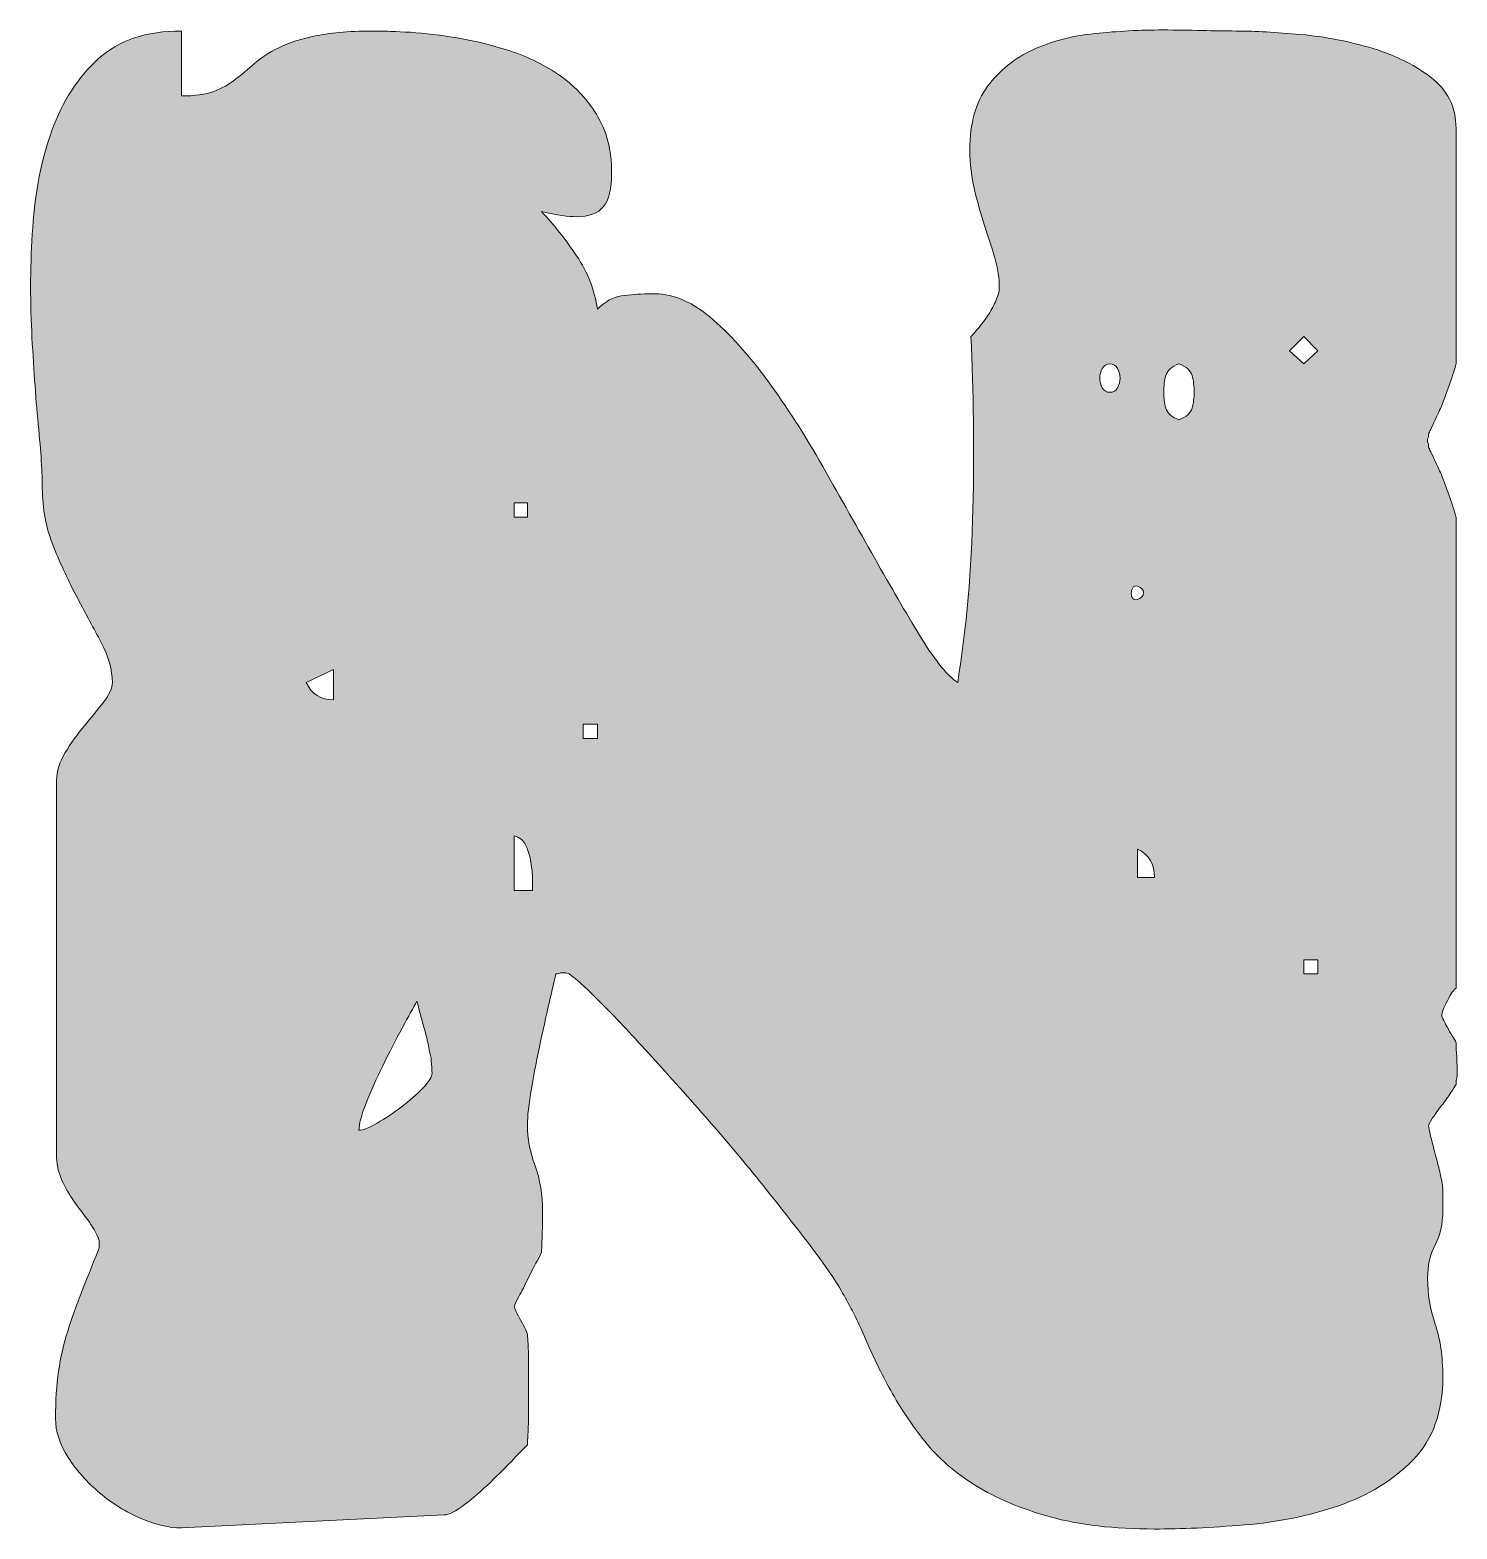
# Model space of a CAD drawing. Header units: inches. Extents: x 211 to 865, y -923 to -143.
# Drawn here: x 421.1 to 489, y -761.4 to -690.1 of the extents above; entities that cross this region are included whole.
import ezdxf

# ---------------------------------------------------------------- set-up
doc = ezdxf.new("R2010")
doc.units = ezdxf.units.IN
doc.header["$MEASUREMENT"] = 0
doc.layers.add('Layer 1', color=7, linetype='Continuous')

# ---------------------------------------------------------------- blocks, each defined once
blk = doc.blocks.new('block 4')
at = {"layer": 'Layer 1', "true_color": 0x040404}
h = blk.add_hatch(color=18, dxfattribs=at)
h.dxf.hatch_style = 2
edge = h.paths.add_edge_path()
edge.add_spline(control_points=[(437.582, -690.1), (437.839, -690.1), (438.298, -690.118), (438.958, -690.148), (439.618, -690.18), (440.366, -690.263), (441.204, -690.39), (442.041, -690.519), (442.901, -690.721), (443.787, -690.993), (444.672, -691.267), (445.484, -691.654), (446.226, -692.152), (446.966, -692.652), (447.578, -693.287), (448.06, -694.061), (448.544, -694.833), (448.785, -695.767), (448.785, -696.861), (448.785, -697.601), (448.656, -698.133), (448.399, -698.455), (448.141, -698.778), (447.706, -698.937), (447.095, -698.937), (446.74, -698.937), (446.193, -698.858), (445.453, -698.695), (446.032, -699.308), (446.588, -700.008), (447.119, -700.796), (447.65, -701.585), (447.98, -702.431), (448.109, -703.331), (448.463, -702.979), (448.841, -702.769), (449.244, -702.705), (449.646, -702.64), (450.072, -702.608), (450.523, -702.608), (450.523, -702.608), (450.862, -702.608), (450.862, -702.608), (451.763, -702.608), (452.68, -703.018), (453.614, -703.838), (454.547, -704.66), (455.465, -705.699), (456.366, -706.954), (457.267, -708.209), (458.145, -709.594), (458.998, -711.107), (459.851, -712.62), (460.664, -714.06), (461.437, -715.428), (462.21, -716.798), (462.917, -718.005), (463.562, -719.05), (464.205, -720.096), (464.769, -720.78), (465.252, -721.102), (465.67, -718.463), (465.911, -715.711), (465.976, -712.845), (466.04, -709.98), (466.008, -707.244), (465.88, -704.635), (465.976, -704.538), (466.104, -704.393), (466.266, -704.202), (466.427, -704.008), (466.58, -703.799), (466.725, -703.573), (466.869, -703.347), (466.99, -703.122), (467.087, -702.898), (467.183, -702.672), (467.232, -702.495), (467.232, -702.366), (467.232, -701.883), (467.159, -701.392), (467.014, -700.892), (466.869, -700.395), (466.708, -699.879), (466.531, -699.347), (466.354, -698.817), (466.193, -698.255), (466.049, -697.658), (465.904, -697.062), (465.831, -696.426), (465.831, -695.749), (465.831, -694.494), (466.112, -693.49), (466.677, -692.732), (467.239, -691.976), (467.956, -691.396), (468.825, -690.993), (469.695, -690.592), (470.676, -690.334), (471.771, -690.221), (472.865, -690.109), (473.944, -690.051), (475.006, -690.051), (475.65, -690.051), (476.269, -690.06), (476.866, -690.076), (477.461, -690.093), (478, -690.1), (478.483, -690.1), (479.223, -690.1), (480.18, -690.148), (481.356, -690.245), (482.532, -690.341), (483.682, -690.551), (484.809, -690.873), (485.936, -691.196), (486.91, -691.663), (487.731, -692.274), (488.551, -692.886), (488.962, -693.706), (488.962, -694.736), (488.962, -694.736), (488.962, -705.939), (488.962, -705.939), (488.962, -706.005), (488.873, -706.286), (488.696, -706.784), (488.519, -707.283), (488.383, -707.661), (488.286, -707.919), (488.254, -707.984), (488.148, -708.209), (487.972, -708.596), (487.794, -708.981), (487.69, -709.207), (487.658, -709.271), (487.658, -709.271), (487.658, -709.416), (487.658, -709.416), (487.625, -709.448), (487.61, -709.497), (487.61, -709.561), (487.61, -709.658), (487.625, -709.722), (487.658, -709.755), (487.658, -709.819), (487.658, -709.867), (487.658, -709.9), (487.69, -709.964), (487.794, -710.188), (487.972, -710.575), (488.148, -710.962), (488.254, -711.187), (488.286, -711.252), (488.383, -711.51), (488.519, -711.887), (488.696, -712.385), (488.873, -712.885), (488.962, -713.168), (488.962, -713.23), (488.962, -713.23), (488.962, -735.638), (488.962, -735.638), (488.865, -735.702), (488.728, -735.903), (488.551, -736.241), (488.374, -736.58), (488.286, -736.812), (488.286, -736.941), (488.286, -736.974), (488.317, -737.054), (488.383, -737.183), (488.446, -737.312), (488.519, -737.448), (488.599, -737.593), (488.68, -737.738), (488.761, -737.876), (488.841, -738.003), (488.921, -738.132), (488.962, -738.213), (488.962, -738.245), (488.962, -738.31), (488.969, -738.471), (488.986, -738.729), (489.002, -738.986), (489.01, -739.18), (489.01, -739.307), (489.01, -739.307), (489.01, -739.839), (489.01, -739.839), (488.978, -739.968), (488.962, -740.097), (488.962, -740.226), (488.93, -740.29), (488.848, -740.419), (488.72, -740.611), (488.591, -740.804), (488.446, -741.006), (488.286, -741.216), (488.124, -741.425), (487.98, -741.626), (487.851, -741.819), (487.722, -742.011), (487.658, -742.142), (487.658, -742.204), (487.658, -742.271), (487.69, -742.43), (487.755, -742.688), (487.819, -742.946), (487.891, -743.227), (487.972, -743.533), (488.052, -743.839), (488.124, -744.12), (488.189, -744.378), (488.254, -744.636), (488.286, -744.797), (488.286, -744.86), (488.317, -744.894), (488.334, -745.086), (488.334, -745.44), (488.334, -745.795), (488.334, -746.053), (488.334, -746.214), (488.334, -746.857), (488.214, -747.405), (487.972, -747.854), (487.731, -748.305), (487.61, -748.837), (487.61, -749.448), (487.61, -750.189), (487.731, -750.914), (487.972, -751.622), (488.214, -752.329), (488.334, -753.167), (488.334, -754.132), (488.334, -755.807), (487.859, -757.126), (486.91, -758.092), (485.96, -759.059), (484.785, -759.782), (483.385, -760.266), (481.985, -760.747), (480.487, -761.053), (478.894, -761.182), (477.3, -761.311), (475.875, -761.376), (474.62, -761.376), (472.688, -761.376), (471.03, -761.182), (469.646, -760.796), (468.261, -760.411), (467.079, -759.911), (466.097, -759.3), (465.114, -758.688), (464.31, -757.988), (463.682, -757.198), (463.055, -756.41), (462.515, -755.606), (462.065, -754.784), (461.613, -753.964), (461.219, -753.16), (460.882, -752.37), (460.543, -751.581), (460.197, -750.88), (459.843, -750.27), (459.489, -749.625), (458.95, -748.828), (458.225, -747.879), (457.501, -746.93), (456.705, -745.917), (455.835, -744.837), (454.966, -743.759), (454.048, -742.672), (453.083, -741.578), (452.117, -740.483), (451.215, -739.477), (450.378, -738.558), (449.541, -737.642), (448.793, -736.854), (448.133, -736.193), (447.473, -735.534), (447.014, -735.124), (446.757, -734.961), (446.757, -734.961), (446.611, -734.913), (446.611, -734.913), (446.611, -734.913), (446.419, -734.913), (446.419, -734.913), (446.386, -734.913), (446.338, -734.921), (446.274, -734.938), (446.209, -734.954), (446.161, -734.961), (446.129, -734.961), (446.097, -735.124), (446.008, -735.509), (445.864, -736.121), (445.719, -736.732), (445.566, -737.416), (445.405, -738.173), (445.243, -738.929), (445.098, -739.678), (444.97, -740.419), (444.841, -741.159), (444.777, -741.739), (444.777, -742.156), (444.777, -742.801), (444.898, -743.445), (445.14, -744.088), (445.38, -744.733), (445.501, -745.472), (445.501, -746.309), (445.501, -746.568), (445.493, -746.93), (445.477, -747.396), (445.46, -747.863), (445.453, -748.114), (445.453, -748.144), (445.453, -748.209), (445.38, -748.37), (445.235, -748.628), (445.091, -748.886), (444.946, -749.167), (444.801, -749.473), (444.656, -749.779), (444.511, -750.06), (444.367, -750.318), (444.222, -750.576), (444.149, -750.737), (444.149, -750.8), (444.149, -750.832), (444.181, -750.914), (444.246, -751.042), (444.31, -751.17), (444.382, -751.308), (444.463, -751.452), (444.543, -751.597), (444.616, -751.735), (444.68, -751.863), (444.745, -751.992), (444.777, -752.073), (444.777, -752.103), (444.777, -752.137), (444.784, -752.257), (444.801, -752.467), (444.817, -752.676), (444.825, -752.918), (444.825, -753.19), (444.825, -753.464), (444.825, -753.746), (444.825, -754.036), (444.825, -754.326), (444.825, -754.567), (444.825, -754.761), (444.825, -754.858), (444.825, -755.026), (444.825, -755.268), (444.825, -755.509), (444.825, -755.774), (444.825, -756.065), (444.825, -756.355), (444.817, -756.62), (444.801, -756.861), (444.784, -757.103), (444.777, -757.271), (444.777, -757.368), (444.68, -757.465), (444.463, -757.69), (444.125, -758.043), (443.787, -758.398), (443.417, -758.769), (443.014, -759.155), (442.611, -759.54), (442.201, -759.895), (441.783, -760.217), (441.364, -760.538), (441.042, -760.701), (440.817, -760.701), (440.817, -760.701), (428.31, -761.327), (428.31, -761.327), (427.731, -761.327), (427.086, -761.175), (426.378, -760.869), (425.67, -760.563), (425.018, -760.16), (424.423, -759.662), (423.826, -759.162), (423.328, -758.598), (422.926, -757.972), (422.523, -757.343), (422.322, -756.724), (422.322, -756.113), (422.322, -755.275), (422.371, -754.526), (422.467, -753.867), (422.564, -753.207), (422.709, -752.571), (422.901, -751.96), (423.095, -751.348), (423.312, -750.737), (423.553, -750.125), (423.795, -749.514), (424.061, -748.853), (424.35, -748.144), (424.35, -748.144), (424.398, -747.999), (424.398, -747.999), (424.398, -747.999), (424.398, -747.806), (424.398, -747.806), (424.398, -747.806), (424.398, -747.662), (424.398, -747.662), (424.398, -747.662), (424.35, -747.517), (424.35, -747.517), (424.189, -747.163), (423.996, -746.841), (423.771, -746.55), (423.545, -746.262), (423.328, -745.965), (423.119, -745.657), (422.91, -745.352), (422.732, -745.03), (422.588, -744.692), (422.443, -744.353), (422.371, -743.975), (422.371, -743.556), (422.371, -743.556), (422.371, -725.739), (422.371, -725.739), (422.371, -725.32), (422.507, -724.886), (422.781, -724.435), (423.054, -723.984), (423.361, -723.558), (423.698, -723.155), (424.037, -722.752), (424.342, -722.374), (424.616, -722.019), (424.889, -721.667), (425.026, -721.36), (425.026, -721.102), (425.026, -720.492), (424.849, -719.854), (424.495, -719.195), (424.141, -718.535), (423.763, -717.827), (423.361, -717.07), (422.958, -716.314), (422.579, -715.501), (422.225, -714.631), (421.872, -713.762), (421.695, -712.829), (421.695, -711.83), (421.695, -711.155), (421.63, -710.149), (421.501, -708.813), (421.373, -707.477), (421.268, -706.005), (421.188, -704.393), (421.107, -702.785), (421.123, -701.134), (421.236, -699.444), (421.349, -697.755), (421.654, -696.217), (422.153, -694.833), (422.652, -693.448), (423.385, -692.315), (424.35, -691.428), (425.316, -690.544), (426.636, -690.1), (428.31, -690.1), (428.31, -690.1), (428.31, -693.191), (428.31, -693.191), (428.954, -693.191), (429.469, -693.119), (429.856, -692.974), (430.242, -692.829), (430.587, -692.635), (430.893, -692.394), (431.2, -692.152), (431.497, -691.903), (431.787, -691.645), (432.077, -691.389), (432.463, -691.138), (432.946, -690.897), (433.429, -690.655), (434.033, -690.463), (434.757, -690.318), (435.481, -690.173), (436.423, -690.1), (437.582, -690.1)], knot_values=[0, 0, 0, 0, 1, 1, 1, 2, 2, 2, 3, 3, 3, 4, 4, 4, 5, 5, 5, 6, 6, 6, 7, 7, 7, 8, 8, 8, 9, 9, 9, 10, 10, 10, 11, 11, 11, 12, 12, 12, 13, 13, 13, 14, 14, 14, 15, 15, 15, 16, 16, 16, 17, 17, 17, 18, 18, 18, 19, 19, 19, 20, 20, 20, 21, 21, 21, 22, 22, 22, 23, 23, 23, 24, 24, 24, 25, 25, 25, 26, 26, 26, 27, 27, 27, 28, 28, 28, 29, 29, 29, 30, 30, 30, 31, 31, 31, 32, 32, 32, 33, 33, 33, 34, 34, 34, 35, 35, 35, 36, 36, 36, 37, 37, 37, 38, 38, 38, 39, 39, 39, 40, 40, 40, 41, 41, 41, 42, 42, 42, 43, 43, 43, 44, 44, 44, 45, 45, 45, 46, 46, 46, 47, 47, 47, 48, 48, 48, 49, 49, 49, 50, 50, 50, 51, 51, 51, 52, 52, 52, 53, 53, 53, 54, 54, 54, 55, 55, 55, 56, 56, 56, 57, 57, 57, 58, 58, 58, 59, 59, 59, 60, 60, 60, 61, 61, 61, 62, 62, 62, 63, 63, 63, 64, 64, 64, 65, 65, 65, 66, 66, 66, 67, 67, 67, 68, 68, 68, 69, 69, 69, 70, 70, 70, 71, 71, 71, 72, 72, 72, 73, 73, 73, 74, 74, 74, 75, 75, 75, 76, 76, 76, 77, 77, 77, 78, 78, 78, 79, 79, 79, 80, 80, 80, 81, 81, 81, 82, 82, 82, 83, 83, 83, 84, 84, 84, 85, 85, 85, 86, 86, 86, 87, 87, 87, 88, 88, 88, 89, 89, 89, 90, 90, 90, 91, 91, 91, 92, 92, 92, 93, 93, 93, 94, 94, 94, 95, 95, 95, 96, 96, 96, 97, 97, 97, 98, 98, 98, 99, 99, 99, 100, 100, 100, 101, 101, 101, 102, 102, 102, 103, 103, 103, 104, 104, 104, 105, 105, 105, 106, 106, 106, 107, 107, 107, 108, 108, 108, 109, 109, 109, 110, 110, 110, 111, 111, 111, 112, 112, 112, 113, 113, 113, 114, 114, 114, 115, 115, 115, 116, 116, 116, 117, 117, 117, 118, 118, 118, 119, 119, 119, 120, 120, 120, 121, 121, 121, 122, 122, 122, 123, 123, 123, 124, 124, 124, 125, 125, 125, 126, 126, 126, 127, 127, 127, 128, 128, 128, 129, 129, 129, 130, 130, 130, 131, 131, 131, 132, 132, 132, 133, 133, 133, 134, 134, 134, 135, 135, 135, 136, 136, 136, 137, 137, 137, 138, 138, 138, 139, 139, 139, 140, 140, 140, 141, 141, 141, 142, 142, 142, 143, 143, 143, 144, 144, 144, 145, 145, 145, 146, 146, 146, 147, 147, 147, 148, 148, 148, 149, 149, 149, 150, 150, 150, 151, 151, 151, 152, 152, 152, 153, 153, 153, 154, 154, 154, 155, 155, 155, 156, 156, 156, 157, 157, 157, 158, 158, 158, 159, 159, 159, 160, 160, 160, 161, 161, 161, 162, 162, 162, 163, 163, 163, 164, 164, 164, 165, 165, 165, 165], degree=3, periodic=1)
edge = h.paths.add_edge_path()
edge.add_spline(control_points=[(434.25, -721.102), (434.507, -721.65), (434.941, -721.923), (435.554, -721.923), (435.554, -721.923), (435.554, -720.474), (435.554, -720.474), (435.554, -720.474), (434.25, -721.102), (434.25, -721.102)], knot_values=[0, 0, 0, 0, 1, 1, 1, 2, 2, 2, 3, 3, 3, 3], degree=3, periodic=1)
edge = h.paths.add_edge_path()
edge.add_spline(control_points=[(436.761, -742.398), (436.954, -742.398), (437.243, -742.285), (437.63, -742.059), (438.016, -741.835), (438.403, -741.578), (438.789, -741.287), (439.176, -740.997), (439.513, -740.7), (439.803, -740.394), (440.092, -740.088), (440.237, -739.855), (440.237, -739.694), (440.237, -739.597), (440.229, -739.452), (440.213, -739.259), (440.197, -739.065), (440.189, -738.954), (440.189, -738.922), (440.157, -738.825), (440.117, -738.648), (440.069, -738.39), (440.021, -738.132), (439.955, -737.867), (439.876, -737.593), (439.795, -737.319), (439.723, -737.054), (439.658, -736.796), (439.594, -736.538), (439.545, -736.361), (439.513, -736.265), (439.352, -736.555), (439.119, -736.983), (438.813, -737.545), (438.507, -738.109), (438.201, -738.703), (437.896, -739.332), (437.589, -739.959), (437.324, -740.555), (437.099, -741.119), (436.874, -741.681), (436.761, -742.108), (436.761, -742.398)], knot_values=[0, 0, 0, 0, 1, 1, 1, 2, 2, 2, 3, 3, 3, 4, 4, 4, 5, 5, 5, 6, 6, 6, 7, 7, 7, 8, 8, 8, 9, 9, 9, 10, 10, 10, 11, 11, 11, 12, 12, 12, 13, 13, 13, 14, 14, 14, 14], degree=3, periodic=1)
h.paths.add_polyline_path([(444.149, -712.555), (444.149, -713.23), (444.777, -713.23), (444.777, -712.555)])
edge = h.paths.add_edge_path()
edge.add_spline(control_points=[(445.019, -731.002), (445.019, -730.905), (445.019, -730.729), (445.019, -730.47), (445.019, -730.214), (444.994, -729.94), (444.946, -729.65), (444.898, -729.359), (444.817, -729.094), (444.704, -728.853), (444.592, -728.611), (444.406, -728.459), (444.149, -728.394), (444.149, -728.394), (444.149, -731.002), (444.149, -731.002), (444.149, -731.002), (445.019, -731.002), (445.019, -731.002)], knot_values=[0, 0, 0, 0, 1, 1, 1, 2, 2, 2, 3, 3, 3, 4, 4, 4, 5, 5, 5, 6, 6, 6, 6], degree=3, periodic=1)
h.paths.add_polyline_path([(447.433, -723.758), (448.109, -723.758), (448.109, -723.083), (447.433, -723.083)])
edge = h.paths.add_edge_path()
edge.add_spline(control_points=[(472.495, -705.939), (472.333, -705.939), (472.213, -706.012), (472.133, -706.157), (472.052, -706.302), (472.012, -706.454), (472.012, -706.616), (472.012, -706.777), (472.052, -706.929), (472.133, -707.074), (472.213, -707.219), (472.333, -707.291), (472.495, -707.291), (472.656, -707.291), (472.777, -707.219), (472.857, -707.074), (472.937, -706.929), (472.978, -706.777), (472.978, -706.616), (472.978, -706.454), (472.937, -706.302), (472.857, -706.157), (472.777, -706.012), (472.656, -705.939), (472.495, -705.939)], knot_values=[0, 0, 0, 0, 1, 1, 1, 2, 2, 2, 3, 3, 3, 4, 4, 4, 5, 5, 5, 6, 6, 6, 7, 7, 7, 8, 8, 8, 8], degree=3, periodic=1)
edge = h.paths.add_edge_path()
edge.add_spline(control_points=[(473.799, -716.515), (473.702, -716.482), (473.63, -716.507), (473.582, -716.588), (473.533, -716.669), (473.509, -716.756), (473.509, -716.853), (473.509, -716.95), (473.533, -717.03), (473.582, -717.095), (473.63, -717.159), (473.702, -717.175), (473.799, -717.143), (473.993, -717.079), (474.088, -716.973), (474.088, -716.828), (474.088, -716.683), (473.993, -716.579), (473.799, -716.515)], knot_values=[0, 0, 0, 0, 1, 1, 1, 2, 2, 2, 3, 3, 3, 4, 4, 4, 5, 5, 5, 6, 6, 6, 6], degree=3, periodic=1)
edge = h.paths.add_edge_path()
edge.add_spline(control_points=[(474.62, -730.375), (474.62, -729.73), (474.346, -729.281), (473.799, -729.021), (473.799, -729.021), (473.799, -730.375), (473.799, -730.375), (473.799, -730.375), (474.62, -730.375), (474.62, -730.375)], knot_values=[0, 0, 0, 0, 1, 1, 1, 2, 2, 2, 3, 3, 3, 3], degree=3, periodic=1)
edge = h.paths.add_edge_path()
edge.add_spline(control_points=[(475.779, -708.596), (476.132, -708.467), (476.342, -708.281), (476.406, -708.039), (476.471, -707.799), (476.503, -707.55), (476.503, -707.291), (476.503, -707.002), (476.471, -706.736), (476.406, -706.496), (476.342, -706.254), (476.132, -706.068), (475.779, -705.939), (475.424, -706.068), (475.216, -706.254), (475.151, -706.496), (475.087, -706.736), (475.054, -707.002), (475.054, -707.291), (475.054, -707.55), (475.087, -707.799), (475.151, -708.039), (475.216, -708.281), (475.424, -708.467), (475.779, -708.596)], knot_values=[0, 0, 0, 0, 1, 1, 1, 2, 2, 2, 3, 3, 3, 4, 4, 4, 5, 5, 5, 6, 6, 6, 7, 7, 7, 8, 8, 8, 8], degree=3, periodic=1)
h.paths.add_polyline_path([(481.043, -705.312), (481.719, -705.939), (482.395, -705.312), (481.719, -704.635)])
h.paths.add_polyline_path([(481.719, -734.961), (482.395, -734.961), (482.395, -734.286), (481.719, -734.286)])
at = {"layer": 'Layer 1', "lineweight": 0}
for points in [[(481.043, -705.312), (481.719, -705.939), (482.395, -705.312), (481.719, -704.635), (481.043, -705.312)], [(444.149, -712.555), (444.149, -713.23), (444.777, -713.23), (444.777, -712.555), (444.149, -712.555)], [(447.433, -723.758), (448.109, -723.758), (448.109, -723.083), (447.433, -723.083), (447.433, -723.758)], [(481.719, -734.961), (482.395, -734.961), (482.395, -734.286), (481.719, -734.286), (481.719, -734.961)]]:
    blk.add_lwpolyline(points, dxfattribs=at)
for points, knots in [([(437.582, -690.1), (437.839, -690.1), (438.298, -690.118), (438.958, -690.148), (439.618, -690.18), (440.366, -690.263), (441.204, -690.39), (442.041, -690.519), (442.901, -690.721), (443.787, -690.993), (444.672, -691.267), (445.484, -691.654), (446.226, -692.152), (446.966, -692.652), (447.578, -693.287), (448.06, -694.061), (448.544, -694.833), (448.785, -695.767), (448.785, -696.861), (448.785, -697.601), (448.656, -698.133), (448.399, -698.455), (448.141, -698.778), (447.706, -698.937), (447.095, -698.937), (446.74, -698.937), (446.193, -698.858), (445.453, -698.695), (446.032, -699.308), (446.588, -700.008), (447.119, -700.796), (447.65, -701.585), (447.98, -702.431), (448.109, -703.331), (448.463, -702.979), (448.841, -702.769), (449.244, -702.705), (449.646, -702.64), (450.072, -702.608), (450.523, -702.608), (450.523, -702.608), (450.862, -702.608), (450.862, -702.608), (451.763, -702.608), (452.68, -703.018), (453.614, -703.838), (454.547, -704.66), (455.465, -705.699), (456.366, -706.954), (457.267, -708.209), (458.145, -709.594), (458.998, -711.107), (459.851, -712.62), (460.664, -714.06), (461.437, -715.428), (462.21, -716.798), (462.917, -718.005), (463.562, -719.05), (464.205, -720.096), (464.769, -720.78), (465.252, -721.102), (465.67, -718.463), (465.911, -715.711), (465.976, -712.845), (466.04, -709.98), (466.008, -707.244), (465.88, -704.635), (465.976, -704.538), (466.104, -704.393), (466.266, -704.202), (466.427, -704.008), (466.58, -703.799), (466.725, -703.573), (466.869, -703.347), (466.99, -703.122), (467.087, -702.898), (467.183, -702.672), (467.232, -702.495), (467.232, -702.366), (467.232, -701.883), (467.159, -701.392), (467.014, -700.892), (466.869, -700.395), (466.708, -699.879), (466.531, -699.347), (466.354, -698.817), (466.193, -698.255), (466.049, -697.658), (465.904, -697.062), (465.831, -696.426), (465.831, -695.749), (465.831, -694.494), (466.112, -693.49), (466.677, -692.732), (467.239, -691.976), (467.956, -691.396), (468.825, -690.993), (469.695, -690.592), (470.676, -690.334), (471.771, -690.221), (472.865, -690.109), (473.944, -690.051), (475.006, -690.051), (475.65, -690.051), (476.269, -690.06), (476.866, -690.076), (477.461, -690.093), (478, -690.1), (478.483, -690.1), (479.223, -690.1), (480.18, -690.148), (481.356, -690.245), (482.532, -690.341), (483.682, -690.551), (484.809, -690.873), (485.936, -691.196), (486.91, -691.663), (487.731, -692.274), (488.551, -692.886), (488.962, -693.706), (488.962, -694.736), (488.962, -694.736), (488.962, -705.939), (488.962, -705.939), (488.962, -706.005), (488.873, -706.286), (488.696, -706.784), (488.519, -707.283), (488.383, -707.661), (488.286, -707.919), (488.254, -707.984), (488.148, -708.209), (487.972, -708.596), (487.794, -708.981), (487.69, -709.207), (487.658, -709.271), (487.658, -709.271), (487.658, -709.416), (487.658, -709.416), (487.625, -709.448), (487.61, -709.497), (487.61, -709.561), (487.61, -709.658), (487.625, -709.722), (487.658, -709.755), (487.658, -709.819), (487.658, -709.867), (487.658, -709.9), (487.69, -709.964), (487.794, -710.188), (487.972, -710.575), (488.148, -710.962), (488.254, -711.187), (488.286, -711.252), (488.383, -711.51), (488.519, -711.887), (488.696, -712.385), (488.873, -712.885), (488.962, -713.168), (488.962, -713.23), (488.962, -713.23), (488.962, -735.638), (488.962, -735.638), (488.865, -735.702), (488.728, -735.903), (488.551, -736.241), (488.374, -736.58), (488.286, -736.812), (488.286, -736.941), (488.286, -736.974), (488.317, -737.054), (488.383, -737.183), (488.446, -737.312), (488.519, -737.448), (488.599, -737.593), (488.68, -737.738), (488.761, -737.876), (488.841, -738.003), (488.921, -738.132), (488.962, -738.213), (488.962, -738.245), (488.962, -738.31), (488.969, -738.471), (488.986, -738.729), (489.002, -738.986), (489.01, -739.18), (489.01, -739.307), (489.01, -739.307), (489.01, -739.839), (489.01, -739.839), (488.978, -739.968), (488.962, -740.097), (488.962, -740.226), (488.93, -740.29), (488.848, -740.419), (488.72, -740.611), (488.591, -740.804), (488.446, -741.006), (488.286, -741.216), (488.124, -741.425), (487.98, -741.626), (487.851, -741.819), (487.722, -742.011), (487.658, -742.142), (487.658, -742.204), (487.658, -742.271), (487.69, -742.43), (487.755, -742.688), (487.819, -742.946), (487.891, -743.227), (487.972, -743.533), (488.052, -743.839), (488.124, -744.12), (488.189, -744.378), (488.254, -744.636), (488.286, -744.797), (488.286, -744.86), (488.317, -744.894), (488.334, -745.086), (488.334, -745.44), (488.334, -745.795), (488.334, -746.053), (488.334, -746.214), (488.334, -746.857), (488.214, -747.405), (487.972, -747.854), (487.731, -748.305), (487.61, -748.837), (487.61, -749.448), (487.61, -750.189), (487.731, -750.914), (487.972, -751.622), (488.214, -752.329), (488.334, -753.167), (488.334, -754.132), (488.334, -755.807), (487.859, -757.126), (486.91, -758.092), (485.96, -759.059), (484.785, -759.782), (483.385, -760.266), (481.985, -760.747), (480.487, -761.053), (478.894, -761.182), (477.3, -761.311), (475.875, -761.376), (474.62, -761.376), (472.688, -761.376), (471.03, -761.182), (469.646, -760.796), (468.261, -760.411), (467.079, -759.911), (466.097, -759.3), (465.114, -758.688), (464.31, -757.988), (463.682, -757.198), (463.055, -756.41), (462.515, -755.606), (462.065, -754.784), (461.613, -753.964), (461.219, -753.16), (460.882, -752.37), (460.543, -751.581), (460.197, -750.88), (459.843, -750.27), (459.489, -749.625), (458.95, -748.828), (458.225, -747.879), (457.501, -746.93), (456.705, -745.917), (455.835, -744.837), (454.966, -743.759), (454.048, -742.672), (453.083, -741.578), (452.117, -740.483), (451.215, -739.477), (450.378, -738.558), (449.541, -737.642), (448.793, -736.854), (448.133, -736.193), (447.473, -735.534), (447.014, -735.124), (446.757, -734.961), (446.757, -734.961), (446.611, -734.913), (446.611, -734.913), (446.611, -734.913), (446.419, -734.913), (446.419, -734.913), (446.386, -734.913), (446.338, -734.921), (446.274, -734.938), (446.209, -734.954), (446.161, -734.961), (446.129, -734.961), (446.097, -735.124), (446.008, -735.509), (445.864, -736.121), (445.719, -736.732), (445.566, -737.416), (445.405, -738.173), (445.243, -738.929), (445.098, -739.678), (444.97, -740.419), (444.841, -741.159), (444.777, -741.739), (444.777, -742.156), (444.777, -742.801), (444.898, -743.445), (445.14, -744.088), (445.38, -744.733), (445.501, -745.472), (445.501, -746.309), (445.501, -746.568), (445.493, -746.93), (445.477, -747.396), (445.46, -747.863), (445.453, -748.114), (445.453, -748.144), (445.453, -748.209), (445.38, -748.37), (445.235, -748.628), (445.091, -748.886), (444.946, -749.167), (444.801, -749.473), (444.656, -749.779), (444.511, -750.06), (444.367, -750.318), (444.222, -750.576), (444.149, -750.737), (444.149, -750.8), (444.149, -750.832), (444.181, -750.914), (444.246, -751.042), (444.31, -751.17), (444.382, -751.308), (444.463, -751.452), (444.543, -751.597), (444.616, -751.735), (444.68, -751.863), (444.745, -751.992), (444.777, -752.073), (444.777, -752.103), (444.777, -752.137), (444.784, -752.257), (444.801, -752.467), (444.817, -752.676), (444.825, -752.918), (444.825, -753.19), (444.825, -753.464), (444.825, -753.746), (444.825, -754.036), (444.825, -754.326), (444.825, -754.567), (444.825, -754.761), (444.825, -754.858), (444.825, -755.026), (444.825, -755.268), (444.825, -755.509), (444.825, -755.774), (444.825, -756.065), (444.825, -756.355), (444.817, -756.62), (444.801, -756.861), (444.784, -757.103), (444.777, -757.271), (444.777, -757.368), (444.68, -757.465), (444.463, -757.69), (444.125, -758.043), (443.787, -758.398), (443.417, -758.769), (443.014, -759.155), (442.611, -759.54), (442.201, -759.895), (441.783, -760.217), (441.364, -760.538), (441.042, -760.701), (440.817, -760.701), (440.817, -760.701), (428.31, -761.327), (428.31, -761.327), (427.731, -761.327), (427.086, -761.175), (426.378, -760.869), (425.67, -760.563), (425.018, -760.16), (424.423, -759.662), (423.826, -759.162), (423.328, -758.598), (422.926, -757.972), (422.523, -757.343), (422.322, -756.724), (422.322, -756.113), (422.322, -755.275), (422.371, -754.526), (422.467, -753.867), (422.564, -753.207), (422.709, -752.571), (422.901, -751.96), (423.095, -751.348), (423.312, -750.737), (423.553, -750.125), (423.795, -749.514), (424.061, -748.853), (424.35, -748.144), (424.35, -748.144), (424.398, -747.999), (424.398, -747.999), (424.398, -747.999), (424.398, -747.806), (424.398, -747.806), (424.398, -747.806), (424.398, -747.662), (424.398, -747.662), (424.398, -747.662), (424.35, -747.517), (424.35, -747.517), (424.189, -747.163), (423.996, -746.841), (423.771, -746.55), (423.545, -746.262), (423.328, -745.965), (423.119, -745.657), (422.91, -745.352), (422.732, -745.03), (422.588, -744.692), (422.443, -744.353), (422.371, -743.975), (422.371, -743.556), (422.371, -743.556), (422.371, -725.739), (422.371, -725.739), (422.371, -725.32), (422.507, -724.886), (422.781, -724.435), (423.054, -723.984), (423.361, -723.558), (423.698, -723.155), (424.037, -722.752), (424.342, -722.374), (424.616, -722.019), (424.889, -721.667), (425.026, -721.36), (425.026, -721.102), (425.026, -720.492), (424.849, -719.854), (424.495, -719.195), (424.141, -718.535), (423.763, -717.827), (423.361, -717.07), (422.958, -716.314), (422.579, -715.501), (422.225, -714.631), (421.872, -713.762), (421.695, -712.829), (421.695, -711.83), (421.695, -711.155), (421.63, -710.149), (421.501, -708.813), (421.373, -707.477), (421.268, -706.005), (421.188, -704.393), (421.107, -702.785), (421.123, -701.134), (421.236, -699.444), (421.349, -697.755), (421.654, -696.217), (422.153, -694.833), (422.652, -693.448), (423.385, -692.315), (424.35, -691.428), (425.316, -690.544), (426.636, -690.1), (428.31, -690.1), (428.31, -690.1), (428.31, -693.191), (428.31, -693.191), (428.954, -693.191), (429.469, -693.119), (429.856, -692.974), (430.242, -692.829), (430.587, -692.635), (430.893, -692.394), (431.2, -692.152), (431.497, -691.903), (431.787, -691.645), (432.077, -691.389), (432.463, -691.138), (432.946, -690.897), (433.429, -690.655), (434.033, -690.463), (434.757, -690.318), (435.481, -690.173), (436.423, -690.1), (437.582, -690.1)], [0, 0, 0, 0, 1, 1, 1, 2, 2, 2, 3, 3, 3, 4, 4, 4, 5, 5, 5, 6, 6, 6, 7, 7, 7, 8, 8, 8, 9, 9, 9, 10, 10, 10, 11, 11, 11, 12, 12, 12, 13, 13, 13, 14, 14, 14, 15, 15, 15, 16, 16, 16, 17, 17, 17, 18, 18, 18, 19, 19, 19, 20, 20, 20, 21, 21, 21, 22, 22, 22, 23, 23, 23, 24, 24, 24, 25, 25, 25, 26, 26, 26, 27, 27, 27, 28, 28, 28, 29, 29, 29, 30, 30, 30, 31, 31, 31, 32, 32, 32, 33, 33, 33, 34, 34, 34, 35, 35, 35, 36, 36, 36, 37, 37, 37, 38, 38, 38, 39, 39, 39, 40, 40, 40, 41, 41, 41, 42, 42, 42, 43, 43, 43, 44, 44, 44, 45, 45, 45, 46, 46, 46, 47, 47, 47, 48, 48, 48, 49, 49, 49, 50, 50, 50, 51, 51, 51, 52, 52, 52, 53, 53, 53, 54, 54, 54, 55, 55, 55, 56, 56, 56, 57, 57, 57, 58, 58, 58, 59, 59, 59, 60, 60, 60, 61, 61, 61, 62, 62, 62, 63, 63, 63, 64, 64, 64, 65, 65, 65, 66, 66, 66, 67, 67, 67, 68, 68, 68, 69, 69, 69, 70, 70, 70, 71, 71, 71, 72, 72, 72, 73, 73, 73, 74, 74, 74, 75, 75, 75, 76, 76, 76, 77, 77, 77, 78, 78, 78, 79, 79, 79, 80, 80, 80, 81, 81, 81, 82, 82, 82, 83, 83, 83, 84, 84, 84, 85, 85, 85, 86, 86, 86, 87, 87, 87, 88, 88, 88, 89, 89, 89, 90, 90, 90, 91, 91, 91, 92, 92, 92, 93, 93, 93, 94, 94, 94, 95, 95, 95, 96, 96, 96, 97, 97, 97, 98, 98, 98, 99, 99, 99, 100, 100, 100, 101, 101, 101, 102, 102, 102, 103, 103, 103, 104, 104, 104, 105, 105, 105, 106, 106, 106, 107, 107, 107, 108, 108, 108, 109, 109, 109, 110, 110, 110, 111, 111, 111, 112, 112, 112, 113, 113, 113, 114, 114, 114, 115, 115, 115, 116, 116, 116, 117, 117, 117, 118, 118, 118, 119, 119, 119, 120, 120, 120, 121, 121, 121, 122, 122, 122, 123, 123, 123, 124, 124, 124, 125, 125, 125, 126, 126, 126, 127, 127, 127, 128, 128, 128, 129, 129, 129, 130, 130, 130, 131, 131, 131, 132, 132, 132, 133, 133, 133, 134, 134, 134, 135, 135, 135, 136, 136, 136, 137, 137, 137, 138, 138, 138, 139, 139, 139, 140, 140, 140, 141, 141, 141, 142, 142, 142, 143, 143, 143, 144, 144, 144, 145, 145, 145, 146, 146, 146, 147, 147, 147, 148, 148, 148, 149, 149, 149, 150, 150, 150, 151, 151, 151, 152, 152, 152, 153, 153, 153, 154, 154, 154, 155, 155, 155, 156, 156, 156, 157, 157, 157, 158, 158, 158, 159, 159, 159, 160, 160, 160, 161, 161, 161, 162, 162, 162, 163, 163, 163, 164, 164, 164, 165, 165, 165, 165]), ([(472.495, -705.939), (472.333, -705.939), (472.213, -706.012), (472.133, -706.157), (472.052, -706.302), (472.012, -706.454), (472.012, -706.616), (472.012, -706.777), (472.052, -706.929), (472.133, -707.074), (472.213, -707.219), (472.333, -707.291), (472.495, -707.291), (472.656, -707.291), (472.777, -707.219), (472.857, -707.074), (472.937, -706.929), (472.978, -706.777), (472.978, -706.616), (472.978, -706.454), (472.937, -706.302), (472.857, -706.157), (472.777, -706.012), (472.656, -705.939), (472.495, -705.939)], [0, 0, 0, 0, 1, 1, 1, 2, 2, 2, 3, 3, 3, 4, 4, 4, 5, 5, 5, 6, 6, 6, 7, 7, 7, 8, 8, 8, 8]), ([(475.779, -708.596), (476.132, -708.467), (476.342, -708.281), (476.406, -708.039), (476.471, -707.799), (476.503, -707.55), (476.503, -707.291), (476.503, -707.002), (476.471, -706.736), (476.406, -706.496), (476.342, -706.254), (476.132, -706.068), (475.779, -705.939), (475.424, -706.068), (475.216, -706.254), (475.151, -706.496), (475.087, -706.736), (475.054, -707.002), (475.054, -707.291), (475.054, -707.55), (475.087, -707.799), (475.151, -708.039), (475.216, -708.281), (475.424, -708.467), (475.779, -708.596)], [0, 0, 0, 0, 1, 1, 1, 2, 2, 2, 3, 3, 3, 4, 4, 4, 5, 5, 5, 6, 6, 6, 7, 7, 7, 8, 8, 8, 8]), ([(473.799, -716.515), (473.702, -716.482), (473.63, -716.507), (473.582, -716.588), (473.533, -716.669), (473.509, -716.756), (473.509, -716.853), (473.509, -716.95), (473.533, -717.03), (473.582, -717.095), (473.63, -717.159), (473.702, -717.175), (473.799, -717.143), (473.993, -717.079), (474.088, -716.973), (474.088, -716.828), (474.088, -716.683), (473.993, -716.579), (473.799, -716.515)], [0, 0, 0, 0, 1, 1, 1, 2, 2, 2, 3, 3, 3, 4, 4, 4, 5, 5, 5, 6, 6, 6, 6]), ([(434.25, -721.102), (434.507, -721.65), (434.941, -721.923), (435.554, -721.923), (435.554, -721.923), (435.554, -720.474), (435.554, -720.474), (435.554, -720.474), (434.25, -721.102), (434.25, -721.102)], [0, 0, 0, 0, 1, 1, 1, 2, 2, 2, 3, 3, 3, 3]), ([(445.019, -731.002), (445.019, -730.905), (445.019, -730.729), (445.019, -730.47), (445.019, -730.214), (444.994, -729.94), (444.946, -729.65), (444.898, -729.359), (444.817, -729.094), (444.704, -728.853), (444.592, -728.611), (444.406, -728.459), (444.149, -728.394), (444.149, -728.394), (444.149, -731.002), (444.149, -731.002), (444.149, -731.002), (445.019, -731.002), (445.019, -731.002)], [0, 0, 0, 0, 1, 1, 1, 2, 2, 2, 3, 3, 3, 4, 4, 4, 5, 5, 5, 6, 6, 6, 6]), ([(474.62, -730.375), (474.62, -729.73), (474.346, -729.281), (473.799, -729.021), (473.799, -729.021), (473.799, -730.375), (473.799, -730.375), (473.799, -730.375), (474.62, -730.375), (474.62, -730.375)], [0, 0, 0, 0, 1, 1, 1, 2, 2, 2, 3, 3, 3, 3]), ([(436.761, -742.398), (436.954, -742.398), (437.243, -742.285), (437.63, -742.059), (438.016, -741.835), (438.403, -741.578), (438.789, -741.287), (439.176, -740.997), (439.513, -740.7), (439.803, -740.394), (440.092, -740.088), (440.237, -739.855), (440.237, -739.694), (440.237, -739.597), (440.229, -739.452), (440.213, -739.259), (440.197, -739.065), (440.189, -738.954), (440.189, -738.922), (440.157, -738.825), (440.117, -738.648), (440.069, -738.39), (440.021, -738.132), (439.955, -737.867), (439.876, -737.593), (439.795, -737.319), (439.723, -737.054), (439.658, -736.796), (439.594, -736.538), (439.545, -736.361), (439.513, -736.265), (439.352, -736.555), (439.119, -736.983), (438.813, -737.545), (438.507, -738.109), (438.201, -738.703), (437.896, -739.332), (437.589, -739.959), (437.324, -740.555), (437.099, -741.119), (436.874, -741.681), (436.761, -742.108), (436.761, -742.398)], [0, 0, 0, 0, 1, 1, 1, 2, 2, 2, 3, 3, 3, 4, 4, 4, 5, 5, 5, 6, 6, 6, 7, 7, 7, 8, 8, 8, 9, 9, 9, 10, 10, 10, 11, 11, 11, 12, 12, 12, 13, 13, 13, 14, 14, 14, 14])]:
    blk.add_open_spline(points, degree=3, knots=knots, dxfattribs=at)
blk = doc.blocks.new('block 2')
at = {"layer": 'Layer 1'}
blk.add_blockref('block 4', (0, 0), dxfattribs=at)

msp = doc.modelspace()

# ---------------------------------------------------------------- block references
at = {"layer": 'Layer 1'}
msp.add_blockref('block 2', (0, 0), dxfattribs=at)

doc.saveas('drawing.dxf')
